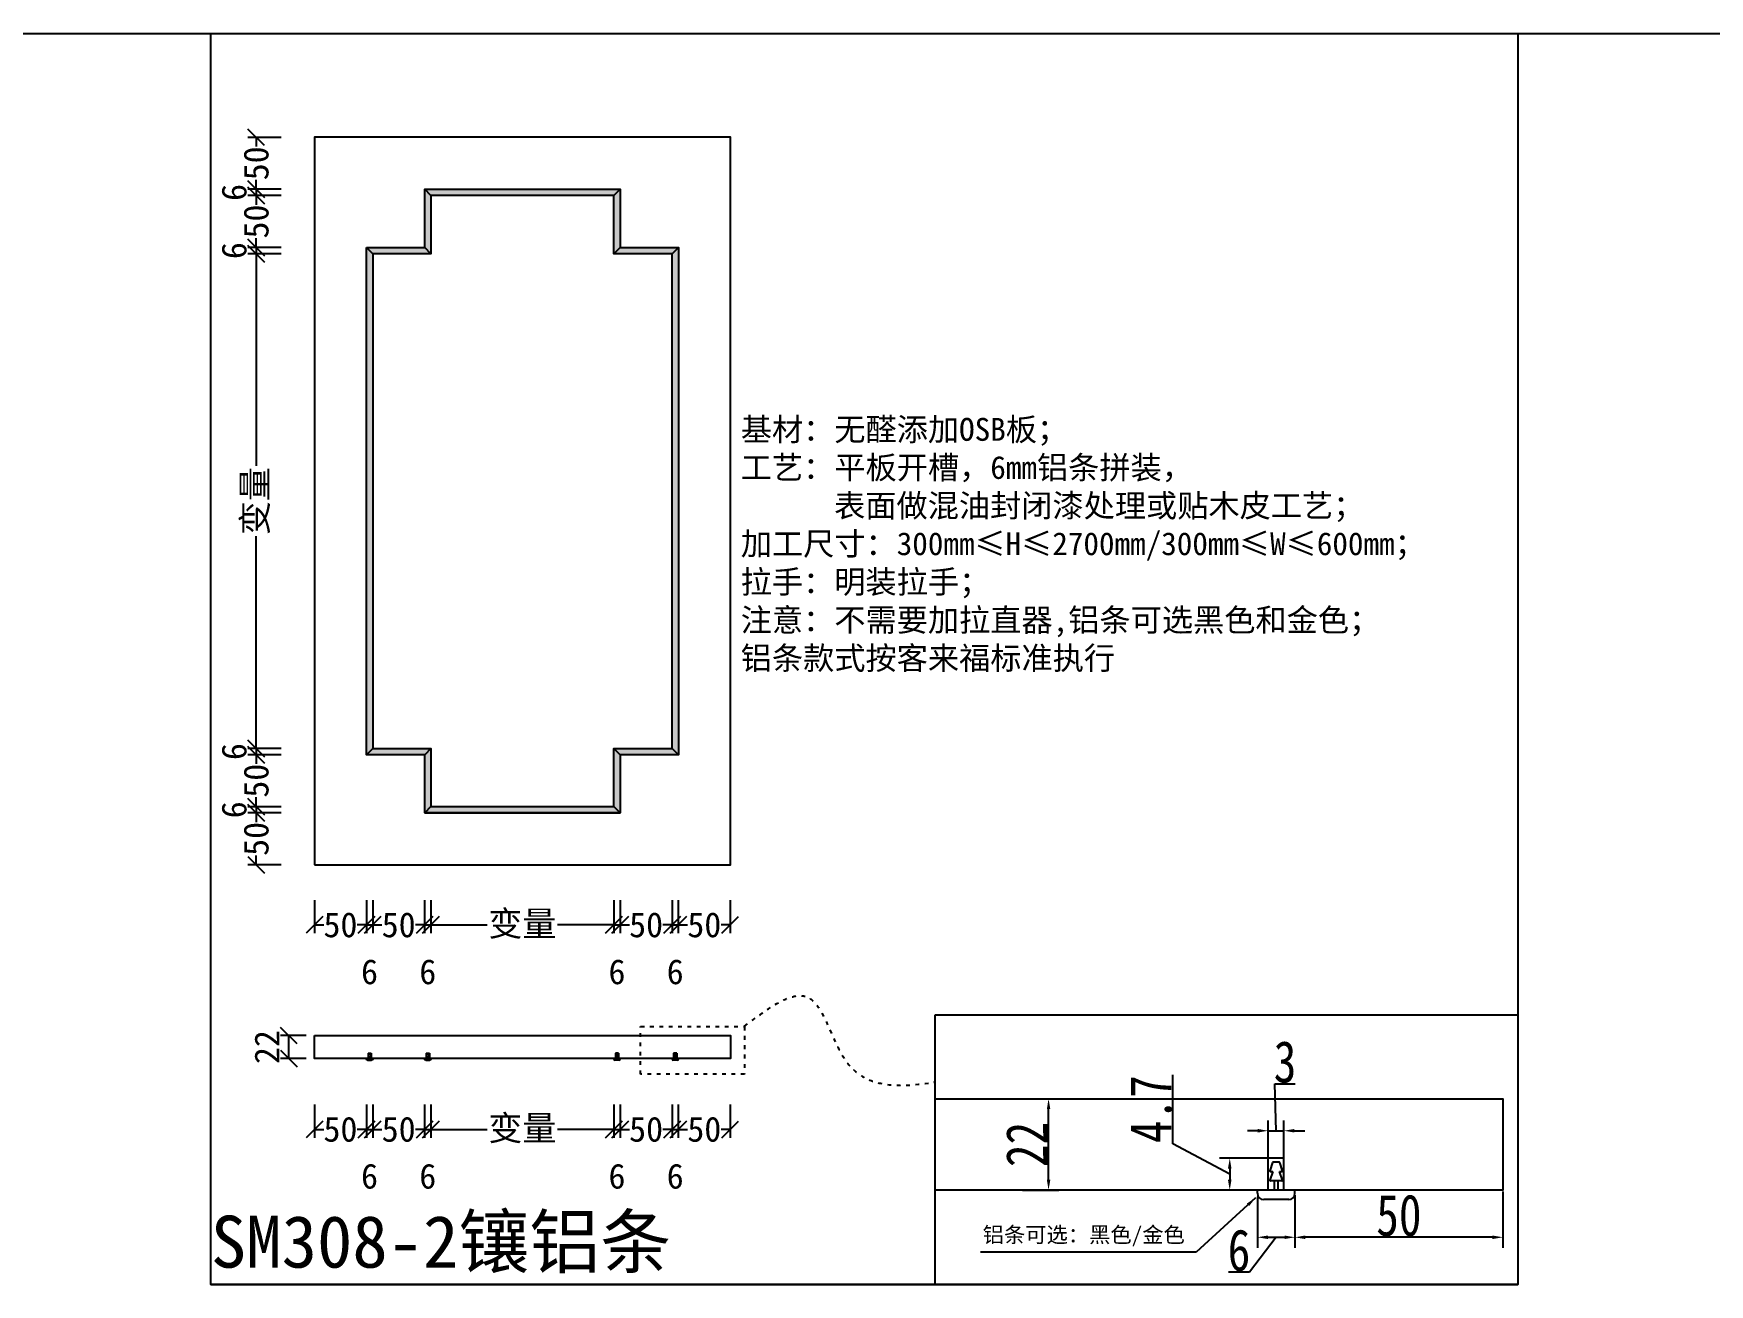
# Model space of a CAD drawing. Header units: millimetres. Extents: x 85186 to 129000, y -77269 to -36327.
# Drawn here: x 86931 to 88543, y -41287 to -40083 of the extents above; entities that cross this region are included whole.
import ezdxf

# ---------------------------------------------------------------- set-up
doc = ezdxf.new("R2010")
doc.units = ezdxf.units.MM
doc.linetypes.add('100', pattern=[30, 12, -18])
doc.styles.add('KLF-1_宋体', font='SimSun.ttf')
doc.styles.get("Standard").update_dxf_attribs({"font": 'SimSun.ttf'})
doc.styles.add('宋体', font='SimSun.ttf', dxfattribs={"width": 0.8})
doc.dimstyles.new('客来福-8', dxfattribs={"dimscale": 8, "dimtxt": 3, "dimasz": 2, "dimexe": 1, "dimexo": 1, "dimgap": 0.1, "dimtad": 0, "dimtxsty": '宋体', "dimblk": 'OBLIQUE', "dimcen": 2.5, "dimclrd": 256, "dimclre": 256, "dimclrt": 1, "dimadec": 0, "dimazin": 0, "dimtfac": 1, "dimtmove": 2, "dimatfit": 3, "dimldrblk": 'OPEN30', "dimfxl": 3, "dimfxlon": 1, "dimarcsym": 0})
doc.dimstyles.new('客来福标注小', dxfattribs={"dimscale": 20, "dimtxt": 2, "dimasz": 0.5, "dimexe": 0.5, "dimexo": 0, "dimgap": 0.05, "dimtad": 1, "dimdec": 0, "dimzin": 0, "dimdsep": 46, "dimtxsty": 'Standard', "dimcen": 0, "dimclrd": 256, "dimclre": 256, "dimclrt": 256, "dimadec": 0, "dimazin": 0, "dimtfac": 1, "dimtdec": 0, "dimtofl": 0, "dimtmove": 1, "dimatfit": 3, "dimfxl": 2.2, "dimfxlon": 1, "dimtolj": 1, "dimtzin": 0, "dimarcsym": 0})

# ---------------------------------------------------------------- blocks, each defined once
blk = doc.blocks.new('_Oblique')
at = {"color": 0, "linetype": 'ByBlock', "lineweight": -2}
blk.add_line((-0.5, -0.5), (0.5, 0.5), dxfattribs=at)
blk = doc.blocks.new('*D228')
at = {"lineweight": -2, "transparency": 16777216}
for p, q in [((87168.9, -40182.8), (87136.9, -40182.8)), ((87144.9, -40182.8), (87144.9, -40191.7)), ((87168.9, -40232.8), (87136.9, -40232.8)), ((87144.9, -40232.8), (87144.9, -40223.8))]:
    blk.add_line(p, q, dxfattribs=at)
at = {"layer": 'Defpoints', "color": 0, "transparency": 16777216}
for p in [(87325.5, -40182.8), (87144.9, -40232.8), (87325.5, -40232.8)]:
    blk.add_point(p, dxfattribs=at)
at = {"lineweight": -2, "transparency": 16777216, "xscale": 16, "yscale": 16, "zscale": 16}
for p, rotation in [((87144.9, -40182.8), 90), ((87144.9, -40232.8), 270)]:
    blk.add_blockref('_Oblique', p, dxfattribs=dict(at, rotation=rotation))
at = {"color": 1, "transparency": 16777216, "insert": (87144.9, -40207.8), "char_height": 24, "attachment_point": 5, "rotation": 90, "style": 'KLF-1_宋体'}
blk.add_mtext('50', dxfattribs=at)
blk = doc.blocks.new('_Open30')
at = {"color": 0, "linetype": 'ByBlock', "lineweight": -2}
for p, q in [((-1, 0.27), (0, 0)), ((0, 0), (-1, -0.27)), ((0, 0), (-1, 0))]:
    blk.add_line(p, q, dxfattribs=at)
blk = doc.blocks.new('*D229')
at = {"lineweight": -2, "transparency": 16777216}
for p, q in [((87168.9, -40232.8), (87136.9, -40232.8)), ((87144.9, -40232.8), (87144.9, -40238.8)), ((87168.9, -40238.8), (87136.9, -40238.8))]:
    blk.add_line(p, q, dxfattribs=at)
at = {"layer": 'Defpoints', "color": 0, "transparency": 16777216}
for p in [(87306.9, -40232.8), (87144.9, -40238.8), (87312.9, -40238.8)]:
    blk.add_point(p, dxfattribs=at)
at = {"lineweight": -2, "transparency": 16777216, "xscale": 16, "yscale": 16, "zscale": 16}
for p, rotation in [((87144.9, -40232.8), 90), ((87144.9, -40238.8), 270)]:
    blk.add_blockref('_Oblique', p, dxfattribs=dict(at, rotation=rotation))
at = {"color": 1, "transparency": 16777216, "insert": (87123.7, -40235.8), "char_height": 24, "attachment_point": 5, "rotation": 90, "style": 'KLF-1_宋体'}
blk.add_mtext('6', dxfattribs=at)
blk = doc.blocks.new('*D230')
at = {"lineweight": -2, "transparency": 16777216}
for p, q in [((87168.9, -40238.8), (87136.9, -40238.8)), ((87144.9, -40238.8), (87144.9, -40247.7)), ((87144.9, -40288.8), (87144.9, -40279.8)), ((87168.9, -40288.8), (87136.9, -40288.8))]:
    blk.add_line(p, q, dxfattribs=at)
at = {"layer": 'Defpoints', "color": 0, "transparency": 16777216}
for p in [(87312.9, -40238.8), (87144.9, -40288.8), (87250.9, -40288.8)]:
    blk.add_point(p, dxfattribs=at)
at = {"lineweight": -2, "transparency": 16777216, "xscale": 16, "yscale": 16, "zscale": 16}
for p, rotation in [((87144.9, -40238.8), 90), ((87144.9, -40288.8), 270)]:
    blk.add_blockref('_Oblique', p, dxfattribs=dict(at, rotation=rotation))
at = {"color": 1, "transparency": 16777216, "insert": (87144.9, -40263.8), "char_height": 24, "attachment_point": 5, "rotation": 90, "style": 'KLF-1_宋体'}
blk.add_mtext('50', dxfattribs=at)
blk = doc.blocks.new('*D231')
at = {"lineweight": -2, "transparency": 16777216}
for p, q in [((87168.9, -40288.8), (87136.9, -40288.8)), ((87168.9, -40294.8), (87136.9, -40294.8)), ((87144.9, -40288.8), (87144.9, -40294.8))]:
    blk.add_line(p, q, dxfattribs=at)
at = {"layer": 'Defpoints', "color": 0, "transparency": 16777216}
for p in [(87144.9, -40294.8), (87250.9, -40288.8), (87256.9, -40294.8)]:
    blk.add_point(p, dxfattribs=at)
at = {"lineweight": -2, "transparency": 16777216, "xscale": 16, "yscale": 16, "zscale": 16}
for p, rotation in [((87144.9, -40288.8), 90), ((87144.9, -40294.8), 270)]:
    blk.add_blockref('_Oblique', p, dxfattribs=dict(at, rotation=rotation))
at = {"color": 1, "transparency": 16777216, "insert": (87123.7, -40291.8), "char_height": 24, "attachment_point": 5, "rotation": 90, "style": 'KLF-1_宋体'}
blk.add_mtext('6', dxfattribs=at)
blk = doc.blocks.new('*D232')
at = {"lineweight": -2, "transparency": 16777216}
for p, q in [((87168.9, -40294.8), (87136.9, -40294.8)), ((87144.9, -40294.8), (87144.9, -40499)), ((87144.9, -40770.8), (87144.9, -40566.5)), ((87168.9, -40770.8), (87136.9, -40770.8))]:
    blk.add_line(p, q, dxfattribs=at)
at = {"layer": 'Defpoints', "color": 0, "transparency": 16777216}
for p in [(87256.9, -40294.8), (87144.9, -40770.8), (87256.9, -40770.8)]:
    blk.add_point(p, dxfattribs=at)
at = {"lineweight": -2, "transparency": 16777216, "xscale": 16, "yscale": 16, "zscale": 16}
for p, rotation in [((87144.9, -40294.8), 90), ((87144.9, -40770.8), 270)]:
    blk.add_blockref('_Oblique', p, dxfattribs=dict(at, rotation=rotation))
at = {"color": 1, "transparency": 16777216, "insert": (87144.9, -40532.8), "char_height": 24, "attachment_point": 5, "rotation": 90, "style": 'KLF-1_宋体'}
blk.add_mtext('变量', dxfattribs=at)
blk = doc.blocks.new('*D233')
at = {"lineweight": -2, "transparency": 16777216}
for p, q in [((87168.9, -40770.8), (87136.9, -40770.8)), ((87168.9, -40776.8), (87136.9, -40776.8)), ((87144.9, -40770.8), (87144.9, -40776.8))]:
    blk.add_line(p, q, dxfattribs=at)
at = {"layer": 'Defpoints', "color": 0, "transparency": 16777216}
for p in [(87144.9, -40776.8), (87250.9, -40776.8), (87256.9, -40770.8)]:
    blk.add_point(p, dxfattribs=at)
at = {"lineweight": -2, "transparency": 16777216, "xscale": 16, "yscale": 16, "zscale": 16}
for p, rotation in [((87144.9, -40770.8), 90), ((87144.9, -40776.8), 270)]:
    blk.add_blockref('_Oblique', p, dxfattribs=dict(at, rotation=rotation))
at = {"color": 1, "transparency": 16777216, "insert": (87123.7, -40773.8), "char_height": 24, "attachment_point": 5, "rotation": 90, "style": 'KLF-1_宋体'}
blk.add_mtext('6', dxfattribs=at)
blk = doc.blocks.new('*D234')
at = {"lineweight": -2, "transparency": 16777216}
for p, q in [((87168.9, -40776.8), (87136.9, -40776.8)), ((87144.9, -40776.8), (87144.9, -40785.7)), ((87144.9, -40826.8), (87144.9, -40817.8)), ((87168.9, -40826.8), (87136.9, -40826.8))]:
    blk.add_line(p, q, dxfattribs=at)
at = {"layer": 'Defpoints', "color": 0, "transparency": 16777216}
for p in [(87250.9, -40776.8), (87144.9, -40826.8), (87312.9, -40826.8)]:
    blk.add_point(p, dxfattribs=at)
at = {"lineweight": -2, "transparency": 16777216, "xscale": 16, "yscale": 16, "zscale": 16}
for p, rotation in [((87144.9, -40776.8), 90), ((87144.9, -40826.8), 270)]:
    blk.add_blockref('_Oblique', p, dxfattribs=dict(at, rotation=rotation))
at = {"color": 1, "transparency": 16777216, "insert": (87144.9, -40801.8), "char_height": 24, "attachment_point": 5, "rotation": 90, "style": 'KLF-1_宋体'}
blk.add_mtext('50', dxfattribs=at)
blk = doc.blocks.new('*D235')
at = {"lineweight": -2, "transparency": 16777216}
for p, q in [((87168.9, -40826.8), (87136.9, -40826.8)), ((87168.9, -40832.8), (87136.9, -40832.8)), ((87144.9, -40826.8), (87144.9, -40832.8))]:
    blk.add_line(p, q, dxfattribs=at)
at = {"layer": 'Defpoints', "color": 0, "transparency": 16777216}
for p in [(87144.9, -40832.8), (87306.9, -40832.8), (87312.9, -40826.8)]:
    blk.add_point(p, dxfattribs=at)
at = {"lineweight": -2, "transparency": 16777216, "xscale": 16, "yscale": 16, "zscale": 16}
for p, rotation in [((87144.9, -40826.8), 90), ((87144.9, -40832.8), 270)]:
    blk.add_blockref('_Oblique', p, dxfattribs=dict(at, rotation=rotation))
at = {"color": 1, "transparency": 16777216, "insert": (87123.7, -40829.8), "char_height": 24, "attachment_point": 5, "rotation": 90, "style": 'KLF-1_宋体'}
blk.add_mtext('6', dxfattribs=at)
blk = doc.blocks.new('*D236')
at = {"lineweight": -2, "transparency": 16777216}
for p, q in [((87168.9, -40832.8), (87136.9, -40832.8)), ((87144.9, -40832.8), (87144.9, -40841.7)), ((87144.9, -40882.8), (87144.9, -40873.8)), ((87168.9, -40882.8), (87136.9, -40882.8))]:
    blk.add_line(p, q, dxfattribs=at)
at = {"layer": 'Defpoints', "color": 0, "transparency": 16777216}
for p in [(87306.9, -40832.8), (87144.9, -40882.8), (87306.9, -40882.8)]:
    blk.add_point(p, dxfattribs=at)
at = {"lineweight": -2, "transparency": 16777216, "xscale": 16, "yscale": 16, "zscale": 16}
for p, rotation in [((87144.9, -40832.8), 90), ((87144.9, -40882.8), 270)]:
    blk.add_blockref('_Oblique', p, dxfattribs=dict(at, rotation=rotation))
at = {"color": 1, "transparency": 16777216, "insert": (87144.9, -40857.8), "char_height": 24, "attachment_point": 5, "rotation": 90, "style": 'KLF-1_宋体'}
blk.add_mtext('50', dxfattribs=at)
blk = doc.blocks.new('*D237')
at = {"lineweight": -2, "transparency": 16777216}
for p, q in [((87200.9, -40916.6), (87200.9, -40948.6)), ((87250.9, -40916.6), (87250.9, -40948.6)), ((87200.9, -40940.6), (87209.8, -40940.6)), ((87250.9, -40940.6), (87242, -40940.6))]:
    blk.add_line(p, q, dxfattribs=at)
at = {"layer": 'Defpoints', "color": 0, "transparency": 16777216}
for p in [(87200.9, -40752.6), (87250.9, -40752.6), (87250.9, -40940.6)]:
    blk.add_point(p, dxfattribs=at)
at = {"lineweight": -2, "transparency": 16777216, "xscale": 16, "yscale": 16, "zscale": 16, "rotation": 180}
blk.add_blockref('_Oblique', (87200.9, -40940.6), dxfattribs=at)
at = {"lineweight": -2, "transparency": 16777216, "xscale": 16, "yscale": 16, "zscale": 16}
blk.add_blockref('_Oblique', (87250.9, -40940.6), dxfattribs=at)
at = {"color": 1, "transparency": 16777216, "insert": (87225.9, -40940.6), "char_height": 24, "attachment_point": 5, "style": 'KLF-1_宋体'}
blk.add_mtext('50', dxfattribs=at)
blk = doc.blocks.new('*D238')
at = {"lineweight": -2, "transparency": 16777216}
for p, q in [((87250.9, -40916.6), (87250.9, -40948.6)), ((87256.9, -40916.6), (87256.9, -40948.6)), ((87250.9, -40940.6), (87256.9, -40940.6))]:
    blk.add_line(p, q, dxfattribs=at)
at = {"layer": 'Defpoints', "color": 0, "transparency": 16777216}
for p in [(87250.9, -40752.6), (87256.9, -40770.8), (87256.9, -40940.6)]:
    blk.add_point(p, dxfattribs=at)
at = {"lineweight": -2, "transparency": 16777216, "xscale": 16, "yscale": 16, "zscale": 16, "rotation": 180}
blk.add_blockref('_Oblique', (87250.9, -40940.6), dxfattribs=at)
at = {"lineweight": -2, "transparency": 16777216, "xscale": 16, "yscale": 16, "zscale": 16}
blk.add_blockref('_Oblique', (87256.9, -40940.6), dxfattribs=at)
at = {"color": 1, "transparency": 16777216, "insert": (87253.9, -40985.8), "char_height": 24, "attachment_point": 5, "style": 'KLF-1_宋体'}
blk.add_mtext('6', dxfattribs=at)
blk = doc.blocks.new('*D239')
at = {"lineweight": -2, "transparency": 16777216}
for p, q in [((87256.9, -40916.6), (87256.9, -40948.6)), ((87306.9, -40916.6), (87306.9, -40948.6)), ((87256.9, -40940.6), (87265.8, -40940.6)), ((87306.9, -40940.6), (87298, -40940.6))]:
    blk.add_line(p, q, dxfattribs=at)
at = {"layer": 'Defpoints', "color": 0, "transparency": 16777216}
for p in [(87256.9, -40770.8), (87306.9, -40776.8), (87306.9, -40940.6)]:
    blk.add_point(p, dxfattribs=at)
at = {"lineweight": -2, "transparency": 16777216, "xscale": 16, "yscale": 16, "zscale": 16, "rotation": 180}
blk.add_blockref('_Oblique', (87256.9, -40940.6), dxfattribs=at)
at = {"lineweight": -2, "transparency": 16777216, "xscale": 16, "yscale": 16, "zscale": 16}
blk.add_blockref('_Oblique', (87306.9, -40940.6), dxfattribs=at)
at = {"color": 1, "transparency": 16777216, "insert": (87281.9, -40940.6), "char_height": 24, "attachment_point": 5, "style": 'KLF-1_宋体'}
blk.add_mtext('50', dxfattribs=at)
blk = doc.blocks.new('*D240')
at = {"lineweight": -2, "transparency": 16777216}
for p, q in [((87306.9, -40916.6), (87306.9, -40948.6)), ((87312.9, -40916.6), (87312.9, -40948.6)), ((87306.9, -40940.6), (87312.9, -40940.6))]:
    blk.add_line(p, q, dxfattribs=at)
at = {"layer": 'Defpoints', "color": 0, "transparency": 16777216}
for p in [(87306.9, -40776.8), (87312.9, -40770.8), (87312.9, -40940.6)]:
    blk.add_point(p, dxfattribs=at)
at = {"lineweight": -2, "transparency": 16777216, "xscale": 16, "yscale": 16, "zscale": 16, "rotation": 180}
blk.add_blockref('_Oblique', (87306.9, -40940.6), dxfattribs=at)
at = {"lineweight": -2, "transparency": 16777216, "xscale": 16, "yscale": 16, "zscale": 16}
blk.add_blockref('_Oblique', (87312.9, -40940.6), dxfattribs=at)
at = {"color": 1, "transparency": 16777216, "insert": (87309.9, -40985.8), "char_height": 24, "attachment_point": 5, "style": 'KLF-1_宋体'}
blk.add_mtext('6', dxfattribs=at)
blk = doc.blocks.new('*D241')
at = {"lineweight": -2, "transparency": 16777216}
for p, q in [((87312.9, -40916.6), (87312.9, -40948.6)), ((87488.9, -40916.6), (87488.9, -40948.6)), ((87312.9, -40940.6), (87367.1, -40940.6)), ((87488.9, -40940.6), (87434.7, -40940.6))]:
    blk.add_line(p, q, dxfattribs=at)
at = {"layer": 'Defpoints', "color": 0, "transparency": 16777216}
for p in [(87312.9, -40770.8), (87488.9, -40826.8), (87488.9, -40940.6)]:
    blk.add_point(p, dxfattribs=at)
at = {"lineweight": -2, "transparency": 16777216, "xscale": 16, "yscale": 16, "zscale": 16, "rotation": 180}
blk.add_blockref('_Oblique', (87312.9, -40940.6), dxfattribs=at)
at = {"lineweight": -2, "transparency": 16777216, "xscale": 16, "yscale": 16, "zscale": 16}
blk.add_blockref('_Oblique', (87488.9, -40940.6), dxfattribs=at)
at = {"color": 1, "transparency": 16777216, "insert": (87400.9, -40940.6), "char_height": 24, "attachment_point": 5, "style": 'KLF-1_宋体'}
blk.add_mtext('变量', dxfattribs=at)
blk = doc.blocks.new('*D242')
at = {"lineweight": -2, "transparency": 16777216}
for p, q in [((87488.9, -40916.6), (87488.9, -40948.6)), ((87494.9, -40916.6), (87494.9, -40948.6)), ((87488.9, -40940.6), (87494.9, -40940.6))]:
    blk.add_line(p, q, dxfattribs=at)
at = {"layer": 'Defpoints', "color": 0, "transparency": 16777216}
for p in [(87488.9, -40826.8), (87494.9, -40832.8), (87494.9, -40940.6)]:
    blk.add_point(p, dxfattribs=at)
at = {"lineweight": -2, "transparency": 16777216, "xscale": 16, "yscale": 16, "zscale": 16, "rotation": 180}
blk.add_blockref('_Oblique', (87488.9, -40940.6), dxfattribs=at)
at = {"lineweight": -2, "transparency": 16777216, "xscale": 16, "yscale": 16, "zscale": 16}
blk.add_blockref('_Oblique', (87494.9, -40940.6), dxfattribs=at)
at = {"color": 1, "transparency": 16777216, "insert": (87491.9, -40985.8), "char_height": 24, "attachment_point": 5, "style": 'KLF-1_宋体'}
blk.add_mtext('6', dxfattribs=at)
blk = doc.blocks.new('*D243')
at = {"lineweight": -2, "transparency": 16777216}
for p, q in [((87494.9, -40916.6), (87494.9, -40948.6)), ((87544.9, -40916.6), (87544.9, -40948.6)), ((87494.9, -40940.6), (87503.8, -40940.6)), ((87544.9, -40940.6), (87536, -40940.6))]:
    blk.add_line(p, q, dxfattribs=at)
at = {"layer": 'Defpoints', "color": 0, "transparency": 16777216}
for p in [(87544.9, -40770.8), (87494.9, -40832.8), (87544.9, -40940.6)]:
    blk.add_point(p, dxfattribs=at)
at = {"lineweight": -2, "transparency": 16777216, "xscale": 16, "yscale": 16, "zscale": 16, "rotation": 180}
blk.add_blockref('_Oblique', (87494.9, -40940.6), dxfattribs=at)
at = {"lineweight": -2, "transparency": 16777216, "xscale": 16, "yscale": 16, "zscale": 16}
blk.add_blockref('_Oblique', (87544.9, -40940.6), dxfattribs=at)
at = {"color": 1, "transparency": 16777216, "insert": (87519.9, -40940.6), "char_height": 24, "attachment_point": 5, "style": 'KLF-1_宋体'}
blk.add_mtext('50', dxfattribs=at)
blk = doc.blocks.new('*D244')
at = {"lineweight": -2, "transparency": 16777216}
for p, q in [((87544.9, -40916.6), (87544.9, -40948.6)), ((87550.9, -40916.6), (87550.9, -40948.6)), ((87544.9, -40940.6), (87550.9, -40940.6))]:
    blk.add_line(p, q, dxfattribs=at)
at = {"layer": 'Defpoints', "color": 0, "transparency": 16777216}
for p in [(87544.9, -40770.8), (87550.9, -40776.8), (87550.9, -40940.6)]:
    blk.add_point(p, dxfattribs=at)
at = {"lineweight": -2, "transparency": 16777216, "xscale": 16, "yscale": 16, "zscale": 16, "rotation": 180}
blk.add_blockref('_Oblique', (87544.9, -40940.6), dxfattribs=at)
at = {"lineweight": -2, "transparency": 16777216, "xscale": 16, "yscale": 16, "zscale": 16}
blk.add_blockref('_Oblique', (87550.9, -40940.6), dxfattribs=at)
at = {"color": 1, "transparency": 16777216, "insert": (87547.9, -40985.8), "char_height": 24, "attachment_point": 5, "style": 'KLF-1_宋体'}
blk.add_mtext('6', dxfattribs=at)
blk = doc.blocks.new('*D245')
at = {"lineweight": -2, "transparency": 16777216}
for p, q in [((87550.9, -40916.6), (87550.9, -40948.6)), ((87600.9, -40916.6), (87600.9, -40948.6)), ((87550.9, -40940.6), (87559.8, -40940.6)), ((87600.9, -40940.6), (87592, -40940.6))]:
    blk.add_line(p, q, dxfattribs=at)
at = {"layer": 'Defpoints', "color": 0, "transparency": 16777216}
for p in [(87550.9, -40776.8), (87600.9, -40882.8), (87600.9, -40940.6)]:
    blk.add_point(p, dxfattribs=at)
at = {"lineweight": -2, "transparency": 16777216, "xscale": 16, "yscale": 16, "zscale": 16, "rotation": 180}
blk.add_blockref('_Oblique', (87550.9, -40940.6), dxfattribs=at)
at = {"lineweight": -2, "transparency": 16777216, "xscale": 16, "yscale": 16, "zscale": 16}
blk.add_blockref('_Oblique', (87600.9, -40940.6), dxfattribs=at)
at = {"color": 1, "transparency": 16777216, "insert": (87575.9, -40940.6), "char_height": 24, "attachment_point": 5, "style": 'KLF-1_宋体'}
blk.add_mtext('50', dxfattribs=at)
blk = doc.blocks.new('*D150')
at = {"lineweight": -2, "transparency": 16777216}
for p, q in [((87200.9, -41113.3), (87200.9, -41145.3)), ((87250.9, -41113.3), (87250.9, -41145.3)), ((87200.9, -41137.3), (87209.8, -41137.3)), ((87250.9, -41137.3), (87242, -41137.3))]:
    blk.add_line(p, q, dxfattribs=at)
at = {"layer": 'Defpoints', "color": 0, "transparency": 16777216}
for p in [(87200.9, -40949.3), (87250.9, -40949.3), (87250.9, -41137.3)]:
    blk.add_point(p, dxfattribs=at)
at = {"lineweight": -2, "transparency": 16777216, "xscale": 16, "yscale": 16, "zscale": 16, "rotation": 180}
blk.add_blockref('_Oblique', (87200.9, -41137.3), dxfattribs=at)
at = {"lineweight": -2, "transparency": 16777216, "xscale": 16, "yscale": 16, "zscale": 16}
blk.add_blockref('_Oblique', (87250.9, -41137.3), dxfattribs=at)
at = {"color": 1, "transparency": 16777216, "insert": (87225.9, -41137.3), "char_height": 24, "attachment_point": 5, "style": 'KLF-1_宋体'}
blk.add_mtext('50', dxfattribs=at)
blk = doc.blocks.new('*D151')
at = {"lineweight": -2, "transparency": 16777216}
for p, q in [((87250.9, -41113.3), (87250.9, -41145.3)), ((87256.9, -41113.3), (87256.9, -41145.3)), ((87250.9, -41137.3), (87256.9, -41137.3))]:
    blk.add_line(p, q, dxfattribs=at)
at = {"layer": 'Defpoints', "color": 0, "transparency": 16777216}
for p in [(87250.9, -40949.3), (87256.9, -40967.5), (87256.9, -41137.3)]:
    blk.add_point(p, dxfattribs=at)
at = {"lineweight": -2, "transparency": 16777216, "xscale": 16, "yscale": 16, "zscale": 16, "rotation": 180}
blk.add_blockref('_Oblique', (87250.9, -41137.3), dxfattribs=at)
at = {"lineweight": -2, "transparency": 16777216, "xscale": 16, "yscale": 16, "zscale": 16}
blk.add_blockref('_Oblique', (87256.9, -41137.3), dxfattribs=at)
at = {"color": 1, "transparency": 16777216, "insert": (87253.9, -41182.5), "char_height": 24, "attachment_point": 5, "style": 'KLF-1_宋体'}
blk.add_mtext('6', dxfattribs=at)
blk = doc.blocks.new('*D152')
at = {"lineweight": -2, "transparency": 16777216}
for p, q in [((87256.9, -41113.3), (87256.9, -41145.3)), ((87306.9, -41113.3), (87306.9, -41145.3)), ((87256.9, -41137.3), (87265.8, -41137.3)), ((87306.9, -41137.3), (87298, -41137.3))]:
    blk.add_line(p, q, dxfattribs=at)
at = {"layer": 'Defpoints', "color": 0, "transparency": 16777216}
for p in [(87256.9, -40967.5), (87306.9, -40973.5), (87306.9, -41137.3)]:
    blk.add_point(p, dxfattribs=at)
at = {"lineweight": -2, "transparency": 16777216, "xscale": 16, "yscale": 16, "zscale": 16, "rotation": 180}
blk.add_blockref('_Oblique', (87256.9, -41137.3), dxfattribs=at)
at = {"lineweight": -2, "transparency": 16777216, "xscale": 16, "yscale": 16, "zscale": 16}
blk.add_blockref('_Oblique', (87306.9, -41137.3), dxfattribs=at)
at = {"color": 1, "transparency": 16777216, "insert": (87281.9, -41137.3), "char_height": 24, "attachment_point": 5, "style": 'KLF-1_宋体'}
blk.add_mtext('50', dxfattribs=at)
blk = doc.blocks.new('*D153')
at = {"lineweight": -2, "transparency": 16777216}
for p, q in [((87306.9, -41113.3), (87306.9, -41145.3)), ((87312.9, -41113.3), (87312.9, -41145.3)), ((87306.9, -41137.3), (87312.9, -41137.3))]:
    blk.add_line(p, q, dxfattribs=at)
at = {"layer": 'Defpoints', "color": 0, "transparency": 16777216}
for p in [(87306.9, -40973.5), (87312.9, -40967.5), (87312.9, -41137.3)]:
    blk.add_point(p, dxfattribs=at)
at = {"lineweight": -2, "transparency": 16777216, "xscale": 16, "yscale": 16, "zscale": 16, "rotation": 180}
blk.add_blockref('_Oblique', (87306.9, -41137.3), dxfattribs=at)
at = {"lineweight": -2, "transparency": 16777216, "xscale": 16, "yscale": 16, "zscale": 16}
blk.add_blockref('_Oblique', (87312.9, -41137.3), dxfattribs=at)
at = {"color": 1, "transparency": 16777216, "insert": (87309.9, -41182.5), "char_height": 24, "attachment_point": 5, "style": 'KLF-1_宋体'}
blk.add_mtext('6', dxfattribs=at)
blk = doc.blocks.new('*D154')
at = {"lineweight": -2, "transparency": 16777216}
for p, q in [((87312.9, -41113.3), (87312.9, -41145.3)), ((87488.9, -41113.3), (87488.9, -41145.3)), ((87312.9, -41137.3), (87367.1, -41137.3)), ((87488.9, -41137.3), (87434.7, -41137.3))]:
    blk.add_line(p, q, dxfattribs=at)
at = {"layer": 'Defpoints', "color": 0, "transparency": 16777216}
for p in [(87312.9, -40967.5), (87488.9, -41023.5), (87488.9, -41137.3)]:
    blk.add_point(p, dxfattribs=at)
at = {"lineweight": -2, "transparency": 16777216, "xscale": 16, "yscale": 16, "zscale": 16, "rotation": 180}
blk.add_blockref('_Oblique', (87312.9, -41137.3), dxfattribs=at)
at = {"lineweight": -2, "transparency": 16777216, "xscale": 16, "yscale": 16, "zscale": 16}
blk.add_blockref('_Oblique', (87488.9, -41137.3), dxfattribs=at)
at = {"color": 1, "transparency": 16777216, "insert": (87400.9, -41137.3), "char_height": 24, "attachment_point": 5, "style": 'KLF-1_宋体'}
blk.add_mtext('变量', dxfattribs=at)
blk = doc.blocks.new('*D155')
at = {"lineweight": -2, "transparency": 16777216}
for p, q in [((87488.9, -41113.3), (87488.9, -41145.3)), ((87494.9, -41113.3), (87494.9, -41145.3)), ((87488.9, -41137.3), (87494.9, -41137.3))]:
    blk.add_line(p, q, dxfattribs=at)
at = {"layer": 'Defpoints', "color": 0, "transparency": 16777216}
for p in [(87488.9, -41023.5), (87494.9, -41029.5), (87494.9, -41137.3)]:
    blk.add_point(p, dxfattribs=at)
at = {"lineweight": -2, "transparency": 16777216, "xscale": 16, "yscale": 16, "zscale": 16, "rotation": 180}
blk.add_blockref('_Oblique', (87488.9, -41137.3), dxfattribs=at)
at = {"lineweight": -2, "transparency": 16777216, "xscale": 16, "yscale": 16, "zscale": 16}
blk.add_blockref('_Oblique', (87494.9, -41137.3), dxfattribs=at)
at = {"color": 1, "transparency": 16777216, "insert": (87491.9, -41182.5), "char_height": 24, "attachment_point": 5, "style": 'KLF-1_宋体'}
blk.add_mtext('6', dxfattribs=at)
blk = doc.blocks.new('*D156')
at = {"lineweight": -2, "transparency": 16777216}
for p, q in [((87494.9, -41113.3), (87494.9, -41145.3)), ((87544.9, -41113.3), (87544.9, -41145.3)), ((87494.9, -41137.3), (87503.8, -41137.3)), ((87544.9, -41137.3), (87536, -41137.3))]:
    blk.add_line(p, q, dxfattribs=at)
at = {"layer": 'Defpoints', "color": 0, "transparency": 16777216}
for p in [(87544.9, -40967.5), (87494.9, -41029.5), (87544.9, -41137.3)]:
    blk.add_point(p, dxfattribs=at)
at = {"lineweight": -2, "transparency": 16777216, "xscale": 16, "yscale": 16, "zscale": 16, "rotation": 180}
blk.add_blockref('_Oblique', (87494.9, -41137.3), dxfattribs=at)
at = {"lineweight": -2, "transparency": 16777216, "xscale": 16, "yscale": 16, "zscale": 16}
blk.add_blockref('_Oblique', (87544.9, -41137.3), dxfattribs=at)
at = {"color": 1, "transparency": 16777216, "insert": (87519.9, -41137.3), "char_height": 24, "attachment_point": 5, "style": 'KLF-1_宋体'}
blk.add_mtext('50', dxfattribs=at)
blk = doc.blocks.new('*D157')
at = {"lineweight": -2, "transparency": 16777216}
for p, q in [((87544.9, -41113.3), (87544.9, -41145.3)), ((87550.9, -41113.3), (87550.9, -41145.3)), ((87544.9, -41137.3), (87550.9, -41137.3))]:
    blk.add_line(p, q, dxfattribs=at)
at = {"layer": 'Defpoints', "color": 0, "transparency": 16777216}
for p in [(87544.9, -40967.5), (87550.9, -40973.5), (87550.9, -41137.3)]:
    blk.add_point(p, dxfattribs=at)
at = {"lineweight": -2, "transparency": 16777216, "xscale": 16, "yscale": 16, "zscale": 16, "rotation": 180}
blk.add_blockref('_Oblique', (87544.9, -41137.3), dxfattribs=at)
at = {"lineweight": -2, "transparency": 16777216, "xscale": 16, "yscale": 16, "zscale": 16}
blk.add_blockref('_Oblique', (87550.9, -41137.3), dxfattribs=at)
at = {"color": 1, "transparency": 16777216, "insert": (87547.9, -41182.5), "char_height": 24, "attachment_point": 5, "style": 'KLF-1_宋体'}
blk.add_mtext('6', dxfattribs=at)
blk = doc.blocks.new('*D158')
at = {"lineweight": -2, "transparency": 16777216}
for p, q in [((87550.9, -41113.3), (87550.9, -41145.3)), ((87600.9, -41113.3), (87600.9, -41145.3)), ((87550.9, -41137.3), (87559.8, -41137.3)), ((87600.9, -41137.3), (87592, -41137.3))]:
    blk.add_line(p, q, dxfattribs=at)
at = {"layer": 'Defpoints', "color": 0, "transparency": 16777216}
for p in [(87550.9, -40973.5), (87600.9, -41079.5), (87600.9, -41137.3)]:
    blk.add_point(p, dxfattribs=at)
at = {"lineweight": -2, "transparency": 16777216, "xscale": 16, "yscale": 16, "zscale": 16, "rotation": 180}
blk.add_blockref('_Oblique', (87550.9, -41137.3), dxfattribs=at)
at = {"lineweight": -2, "transparency": 16777216, "xscale": 16, "yscale": 16, "zscale": 16}
blk.add_blockref('_Oblique', (87600.9, -41137.3), dxfattribs=at)
at = {"color": 1, "transparency": 16777216, "insert": (87575.9, -41137.3), "char_height": 24, "attachment_point": 5, "style": 'KLF-1_宋体'}
blk.add_mtext('50', dxfattribs=at)
blk = doc.blocks.new('954')
at = {"color": 1}
for p, q in [((63905.45, 24959.38), (63905.45, 24958.88)), ((63905.45, 24958.88), (63911.45, 24958.88)), ((63906.45, 24960.38), (63910.45, 24960.38)), ((63908.15, 24958.88), (63908.15, 24957.38)), ((63908.75, 24958.88), (63908.75, 24957.38)), ((63911.45, 24959.38), (63911.45, 24958.88)), ((63907.45, 24957.25), (63907.9, 24955.88)), ((63907.45, 24955.75), (63907.88, 24954.45)), ((63907.54, 24957.38), (63909.37, 24957.38)), ((63907.9, 24955.88), (63907.54, 24955.88)), ((63909, 24955.88), (63909.46, 24957.25)), ((63909.37, 24955.88), (63909, 24955.88)), ((63909.03, 24954.45), (63909.46, 24955.75)), ((63907.98, 24954.38), (63908.93, 24954.38))]:
    blk.add_line(p, q, dxfattribs=at)
for centre, radius, start, end in [((63906.45, 24959.38), 1, 90, 180), ((63910.45, 24959.38), 1, 0, 90), ((63907.54, 24957.28), 0.1, 90, 198.4349), ((63907.54, 24955.78), 0.1, 90, 198.4349), ((63909.37, 24957.28), 0.1, 341.5651, 90), ((63909.37, 24955.78), 0.1, 341.5651, 90), ((63907.98, 24954.48), 0.1, 198.4349, 270), ((63908.93, 24954.48), 0.1, 270, 341.5651)]:
    blk.add_arc(centre, radius, start, end, dxfattribs=at)
blk = doc.blocks.new('*D159')
at = {"lineweight": -2, "transparency": 16777216}
for p, q in [((88144, -41200.7), (88144, -41251.1)), ((88344, -41197.1), (88344, -41251.1)), ((88334, -41241.1), (88154, -41241.1))]:
    blk.add_line(p, q, dxfattribs=at)
at = {"transparency": 16777216}
for points in [[(88154, -41239.4), (88154, -41242.8), (88144, -41241.1)], [(88334, -41239.4), (88334, -41242.8), (88344, -41241.1)]]:
    blk.add_solid(points, dxfattribs=at)
at = {"layer": 'Defpoints', "color": 0, "transparency": 16777216}
for p in [(88344, -41174.6), (88144, -41200.7), (88144, -41241.1)]:
    blk.add_point(p, dxfattribs=at)
at = {"transparency": 16777216, "insert": (88244, -41220.1), "char_height": 40, "attachment_point": 5, "style": '宋体'}
blk.add_mtext('\\A1;50', dxfattribs=at)
blk = doc.blocks.new('*D160')
at = {"lineweight": -2, "transparency": 16777216}
for p, q in [((88108, -41202.2), (88108, -41251.1)), ((88144, -41200.7), (88144, -41251.1)), ((88126, -41241.1), (88100.4, -41274.7)), ((88118, -41241.1), (88134, -41241.1)), ((88100.4, -41274.7), (88080, -41274.7))]:
    blk.add_line(p, q, dxfattribs=at)
at = {"transparency": 16777216}
for points in [[(88118, -41239.4), (88118, -41242.8), (88108, -41241.1)], [(88134, -41239.4), (88134, -41242.8), (88144, -41241.1)]]:
    blk.add_solid(points, dxfattribs=at)
at = {"layer": 'Defpoints', "color": 0, "transparency": 16777216}
for p in [(88108, -41202.2), (88144, -41200.7), (88144, -41241.1)]:
    blk.add_point(p, dxfattribs=at)
at = {"transparency": 16777216, "insert": (88090.2, -41253.7), "char_height": 40, "attachment_point": 5, "style": '宋体'}
blk.add_mtext('\\A1;6', dxfattribs=at)
blk = doc.blocks.new('*D161')
at = {"lineweight": -2, "transparency": 16777216}
for p, q in [((88125.8, -41138.6), (88124.8, -41093.5)), ((88124.8, -41093.5), (88144.2, -41093.5)), ((88108.3, -41138.6), (88098.3, -41138.6)), ((88118.3, -41182.6), (88118.3, -41128.6)), ((88118.3, -41138.6), (88133.4, -41138.6)), ((88133.4, -41182.6), (88133.4, -41128.6)), ((88143.4, -41138.6), (88153.4, -41138.6))]:
    blk.add_line(p, q, dxfattribs=at)
at = {"transparency": 16777216}
for points in [[(88108.3, -41136.9), (88108.3, -41140.3), (88118.3, -41138.6)], [(88143.4, -41136.9), (88143.4, -41140.3), (88133.4, -41138.6)]]:
    blk.add_solid(points, dxfattribs=at)
at = {"layer": 'Defpoints', "color": 0, "transparency": 16777216}
for p in [(88133.4, -41138.6), (88118.3, -41195.8), (88133.4, -41195.8)]:
    blk.add_point(p, dxfattribs=at)
at = {"transparency": 16777216, "insert": (88134.5, -41072.5), "char_height": 40, "attachment_point": 5, "style": '宋体'}
blk.add_mtext('\\A1;3', dxfattribs=at)
blk = doc.blocks.new('*D162')
at = {"lineweight": -2, "transparency": 16777216}
for p, q in [((88026.6, -41151.1), (88026.6, -41084.7)), ((88081.3, -41180.4), (88026.6, -41151.1)), ((88125.3, -41165), (88071.3, -41165)), ((88081.3, -41175), (88081.3, -41185.8)), ((88125.3, -41195.8), (88071.3, -41195.8))]:
    blk.add_line(p, q, dxfattribs=at)
at = {"transparency": 16777216}
for points in [[(88079.6, -41175), (88083, -41175), (88081.3, -41165)], [(88079.6, -41185.8), (88083, -41185.8), (88081.3, -41195.8)]]:
    blk.add_solid(points, dxfattribs=at)
at = {"layer": 'Defpoints', "color": 0, "transparency": 16777216}
for p in [(88133.4, -41165), (88081.3, -41195.8), (88139, -41195.8)]:
    blk.add_point(p, dxfattribs=at)
at = {"transparency": 16777216, "insert": (88005.6, -41117.9), "char_height": 40, "attachment_point": 5, "rotation": 90, "style": '宋体'}
blk.add_mtext('\\A1;4.7', dxfattribs=at)
blk = doc.blocks.new('*D254')
at = {"lineweight": -2, "transparency": 16777216}
for p, q in [((87882, -41107.8), (87917, -41107.8)), ((87907, -41185.8), (87907, -41117.8)), ((87882, -41195.8), (87917, -41195.8))]:
    blk.add_line(p, q, dxfattribs=at)
at = {"transparency": 16777216}
for points in [[(87905.4, -41117.8), (87908.7, -41117.8), (87907, -41107.8)], [(87905.4, -41185.8), (87908.7, -41185.8), (87907, -41195.8)]]:
    blk.add_solid(points, dxfattribs=at)
at = {"layer": 'Defpoints', "color": 0, "transparency": 16777216}
for p in [(87882, -41107.8), (87907, -41107.8), (87882, -41195.8)]:
    blk.add_point(p, dxfattribs=at)
at = {"transparency": 16777216, "insert": (87886, -41151.8), "char_height": 40, "attachment_point": 5, "rotation": 90, "style": '宋体'}
blk.add_mtext('\\A1;22', dxfattribs=at)
blk = doc.blocks.new('*D261')
at = {"lineweight": -2, "transparency": 16777216}
for p, q in [((87192.9, -41047.1), (87168.4, -41047.1)), ((87176.4, -41069.1), (87176.4, -41047.1)), ((87192.9, -41069.1), (87168.4, -41069.1))]:
    blk.add_line(p, q, dxfattribs=at)
at = {"layer": 'Defpoints', "color": 0, "transparency": 16777216}
for p in [(87176.4, -41047.1), (87200.9, -41047.1), (87200.9, -41069.1)]:
    blk.add_point(p, dxfattribs=at)
at = {"lineweight": -2, "transparency": 16777216, "xscale": 16, "yscale": 16, "zscale": 16}
for p, rotation in [((87176.4, -41047.1), 90), ((87176.4, -41069.1), 270)]:
    blk.add_blockref('_Oblique', p, dxfattribs=dict(at, rotation=rotation))
at = {"color": 1, "transparency": 16777216, "insert": (87155.2, -41058.1), "char_height": 24, "attachment_point": 5, "rotation": 90, "style": 'KLF-1_宋体'}
blk.add_mtext('22', dxfattribs=at)

msp = doc.modelspace()

# ---------------------------------------------------------------- hatches: boundary and pattern name
h = msp.add_hatch(color=0)
h.paths.add_polyline_path([(87250.931, -40776.756), (87306.931, -40776.756), (87306.931, -40832.756), (87494.931, -40832.756), (87494.931, -40776.756), (87550.931, -40776.756), (87550.931, -40288.756), (87494.931, -40288.756), (87494.931, -40232.756), (87306.931, -40232.756), (87306.931, -40288.756), (87250.931, -40288.756)])
h.paths.add_polyline_path([(87256.931, -40294.756), (87312.931, -40294.756), (87312.931, -40238.756), (87488.931, -40238.756), (87488.931, -40294.756), (87544.931, -40294.756), (87544.931, -40770.756), (87488.931, -40770.756), (87488.931, -40826.756), (87312.931, -40826.756), (87312.931, -40770.756), (87256.931, -40770.756)], flags=16)

# ---------------------------------------------------------------- linework, layer by layer
for p, q in [((85318.615, -40082.897), (128999.726, -40082.897)), ((87101.305, -41286.52), (88358.43, -41286.52))]:
    msp.add_line(p, q)
at = {"color": 0}
for p, q in [((87312.931, -40238.756), (87306.931, -40232.756)), ((87488.931, -40238.756), (87494.931, -40232.756)), ((87256.931, -40294.756), (87250.931, -40288.756)), ((87312.931, -40294.756), (87306.931, -40288.756)), ((87488.931, -40294.756), (87494.931, -40288.756)), ((87544.931, -40294.756), (87550.931, -40288.756)), ((87256.931, -40770.756), (87250.931, -40776.756)), ((87312.931, -40770.756), (87306.931, -40776.756)), ((87488.931, -40770.756), (87494.931, -40776.756)), ((87544.931, -40770.756), (87550.931, -40776.756)), ((87312.931, -40826.756), (87306.931, -40832.756)), ((87488.931, -40826.756), (87494.931, -40832.756)), ((88118.258, -41195.805), (88118.258, -41164.952)), ((88133.402, -41164.952), (88118.258, -41164.952)), ((88133.402, -41195.805), (88133.402, -41164.952))]:
    msp.add_line(p, q, dxfattribs=at)
at = {"color": 251}
for p, q in [((87252.464, -41064.097), (87252.464, -41069.097)), ((87252.464, -41064.097), (87255.464, -41064.097)), ((87255.464, -41064.097), (87255.464, -41069.097)), ((87308.46, -41064.097), (87308.46, -41069.097)), ((87308.46, -41064.097), (87311.46, -41064.097)), ((87311.46, -41064.097), (87311.46, -41069.097)), ((87490.402, -41064.097), (87490.402, -41069.097)), ((87493.402, -41064.097), (87490.402, -41064.097)), ((87493.402, -41064.097), (87493.402, -41069.097)), ((87546.402, -41064.097), (87546.402, -41069.097)), ((87549.402, -41064.097), (87546.402, -41064.097)), ((87549.402, -41064.097), (87549.402, -41069.097))]:
    msp.add_line(p, q, dxfattribs=at)
at = {"color": 0}
for points in [[(87101.305, -40082.897), (88358.43, -40082.897), (88358.43, -41286.52), (87101.305, -41286.52)], [(87797.895, -41027.159), (88358.43, -41027.159), (88358.43, -41286.52), (87797.895, -41286.52)]]:
    msp.add_lwpolyline(points, close=True, dxfattribs=at)
for points in [[(87200.931, -40882.756), (87600.931, -40882.756), (87600.931, -40182.756), (87200.931, -40182.756)], [(87250.931, -40288.756), (87306.931, -40288.756), (87306.931, -40232.756), (87494.931, -40232.756), (87494.931, -40288.756), (87550.931, -40288.756), (87550.931, -40776.756), (87494.931, -40776.756), (87494.931, -40832.756), (87306.931, -40832.756), (87306.931, -40776.756), (87250.931, -40776.756)], [(87544.931, -40770.756), (87544.931, -40294.756), (87488.931, -40294.756), (87488.931, -40238.756), (87312.931, -40238.756), (87312.931, -40294.756), (87256.931, -40294.756), (87256.931, -40770.756), (87312.931, -40770.756), (87312.931, -40826.756), (87488.931, -40826.756), (87488.931, -40770.756)], [(87200.931, -41047.097), (87600.931, -41047.097), (87600.931, -41069.097), (87200.931, -41069.097)]]:
    msp.add_lwpolyline(points, close=True)
for points in [[(87306.931, -40832.756), (87494.931, -40832.756)], [(87312.931, -40826.756), (87488.931, -40826.756)]]:
    msp.add_lwpolyline(points)
at = {"color": 0, "linetype": '100', "ltscale": 0.3}
for points in [[(87797.895, -41027.159), (88358.43, -41027.159), (88358.43, -41286.52), (87797.895, -41286.52)], [(87514.646, -41038.385), (87614.712, -41038.385), (87614.712, -41084.309), (87514.646, -41084.309)]]:
    msp.add_lwpolyline(points, close=True, dxfattribs=at)
at = {"color": 0}
msp.add_lwpolyline([(87797.895, -41107.805), (88343.98, -41107.805), (88343.98, -41195.805), (87797.895, -41195.805)], dxfattribs=at)
at = {"color": 0, "linetype": '100', "ltscale": 0.3}
msp.add_open_spline([(87614.712, -41038.016), (87637.398, -41020.805), (87685.25, -40984.5), (87706.181, -41097.284), (87763.168, -41097.655), (87797.895, -41091.634)], degree=3, knots=[0, 0, 0, 0, 66.39271652, 140.04578463, 230.75795967, 230.75795967, 230.75795967, 230.75795967], dxfattribs=at)

# ---------------------------------------------------------------- block references
at = {"xscale": -1, "rotation": 180}
for p in [(23345.48, -16110.218), (23401.477, -16110.218)]:
    msp.add_blockref('954', p, dxfattribs=at)
at = {"rotation": 180}
for p in [(151400.385, -16110.218), (151456.385, -16110.218)]:
    msp.add_blockref('954', p, dxfattribs=at)
at = {"xscale": 6, "yscale": 6, "zscale": 6, "rotation": 180}
msp.add_blockref('954', (471576.705, 108557.466), dxfattribs=at)

# ---------------------------------------------------------------- texts
at = {"lineweight": 25, "attachment_point": 1, "style": 'KLF-1_宋体'}
for s, insert, char_height, width in [('基材：无醛添加OSB板；\\P工艺：平板开槽，6mm铝条拼装，\\P      表面做混油封闭漆处理或贴木皮工艺；\\P加工尺寸：300mm≤H≤2700mm/300mm≤W≤600mm；\\P拉手：明装拉手；\\P注意：不需要加拉直器,铝条可选黑色和金色；\\P铝条款式按客来福标准执行', (87610.931, -40452.772), 22, 1691.65503), ('SM308-2镶铝条', (87101.305, -41220.318), 50, 6766.6201), ('{\\C1;铝条可选：黑色/金色}', (87843.726, -41231.119), 15, 6766.6201)]:
    msp.add_mtext(s, dxfattribs=dict(at, insert=insert, char_height=char_height, width=width))

# ---------------------------------------------------------------- dimensions: what is measured, and where the dimension line sits
at = {"color": 0}
for base, p1, p2, picture, middle in [((87144.918, -40232.756), (87325.481, -40182.756), (87325.481, -40232.756), '*D228', (87144.918, -40207.756)), ((87144.918, -40238.756), (87306.931, -40232.756), (87312.931, -40238.756), '*D229', (87123.718, -40235.756)), ((87144.918, -40288.756), (87312.931, -40238.756), (87250.931, -40288.756), '*D230', (87144.918, -40263.756)), ((87144.918, -40294.756), (87250.931, -40288.756), (87256.931, -40294.756), '*D231', (87123.718, -40291.756)), ((87144.918, -40776.756), (87256.931, -40770.756), (87250.931, -40776.756), '*D233', (87123.718, -40773.756)), ((87144.918, -40826.756), (87250.931, -40776.756), (87312.931, -40826.756), '*D234', (87144.918, -40801.756)), ((87144.918, -40832.756), (87312.931, -40826.756), (87306.931, -40832.756), '*D235', (87123.718, -40829.756)), ((87144.918, -40882.756), (87306.931, -40832.756), (87306.931, -40882.756), '*D236', (87144.918, -40857.756)), ((87176.436, -41047.097), (87200.931, -41069.097), (87200.931, -41047.097), '*D261', (87155.236, -41058.097))]:
    dim = msp.add_linear_dim(base=base, p1=p1, p2=p2, angle=90, dimstyle='客来福-8', override={"dimtxsty": 'KLF-1_宋体'}, dxfattribs=at)
    dim.commit()
    dim.dimension.update_dxf_attribs({"geometry": picture, "text_midpoint": middle})
for base, p1, p2, text, dimstyle, override, picture, middle in [((87144.918, -40770.756), (87256.931, -40294.756), (87256.931, -40770.756), '变量', '客来福-8', {"dimtxsty": 'KLF-1_宋体'}, '*D232', (87144.918, -40532.756)), ((87907.039, -41107.805), (87881.953, -41195.805), (87881.953, -41107.805), '22', '客来福标注小', {"dimtxsty": '宋体'}, '*D254', (87886.039, -41151.805))]:
    dim = msp.add_linear_dim(base=base, p1=p1, p2=p2, angle=90, text=text, dimstyle=dimstyle, override=override, dxfattribs=at)
    dim.commit()
    dim.dimension.update_dxf_attribs({"geometry": picture, "text_midpoint": middle})
for base, p1, p2, picture, middle in [((87250.931, -40940.594), (87200.931, -40752.647), (87250.931, -40752.647), '*D237', (87225.931, -40940.594)), ((87256.931, -40940.594), (87250.931, -40752.647), (87256.931, -40770.756), '*D238', (87253.931, -40985.794)), ((87306.931, -40940.594), (87256.931, -40770.756), (87306.931, -40776.756), '*D239', (87281.931, -40940.594)), ((87312.931, -40940.594), (87306.931, -40776.756), (87312.931, -40770.756), '*D240', (87309.931, -40985.794)), ((87544.931, -40940.594), (87494.931, -40832.756), (87544.931, -40770.756), '*D243', (87519.931, -40940.594)), ((87550.931, -40940.594), (87544.931, -40770.756), (87550.931, -40776.756), '*D244', (87547.931, -40985.794)), ((87600.931, -40940.594), (87550.931, -40776.756), (87600.931, -40882.756), '*D245', (87575.931, -40940.594)), ((87494.931, -40940.594), (87488.931, -40826.756), (87494.931, -40832.756), '*D242', (87491.931, -40985.794)), ((87250.931, -41137.295), (87200.931, -40949.347), (87250.931, -40949.347), '*D150', (87225.931, -41137.295)), ((87256.931, -41137.295), (87250.931, -40949.347), (87256.931, -40967.457), '*D151', (87253.931, -41182.495)), ((87306.931, -41137.295), (87256.931, -40967.457), (87306.931, -40973.457), '*D152', (87281.931, -41137.295)), ((87312.931, -41137.295), (87306.931, -40973.457), (87312.931, -40967.457), '*D153', (87309.931, -41182.495)), ((87544.931, -41137.295), (87494.931, -41029.457), (87544.931, -40967.457), '*D156', (87519.931, -41137.295)), ((87550.931, -41137.295), (87544.931, -40967.457), (87550.931, -40973.457), '*D157', (87547.931, -41182.495)), ((87600.931, -41137.295), (87550.931, -40973.457), (87600.931, -41079.457), '*D158', (87575.931, -41137.295)), ((87494.931, -41137.295), (87488.931, -41023.457), (87494.931, -41029.457), '*D155', (87491.931, -41182.495))]:
    dim = msp.add_linear_dim(base=base, p1=p1, p2=p2, dimstyle='客来福-8', override={"dimtxsty": 'KLF-1_宋体'}, dxfattribs=at)
    dim.commit()
    dim.dimension.update_dxf_attribs({"geometry": picture, "text_midpoint": middle})
for base, p1, p2, text, dimstyle, override, picture, middle in [((87488.931, -40940.594), (87312.931, -40770.756), (87488.931, -40826.756), '变量', '客来福-8', {"dimtxsty": 'KLF-1_宋体'}, '*D241', (87400.931, -40940.594)), ((87488.931, -41137.295), (87312.931, -40967.457), (87488.931, -41023.457), '变量', '客来福-8', {"dimtxsty": 'KLF-1_宋体'}, '*D154', (87400.931, -41137.295)), ((88143.98, -41241.101), (88343.98, -41174.553), (88143.98, -41200.736), '50', '客来福标注小', {"dimtxsty": '宋体'}, '*D159', (88243.98, -41220.101))]:
    dim = msp.add_linear_dim(base=base, p1=p1, p2=p2, text=text, dimstyle=dimstyle, override=override, dxfattribs=at)
    dim.commit()
    dim.dimension.update_dxf_attribs({"geometry": picture, "text_midpoint": middle})
for base, p1, p2, text, picture, middle in [((88133.402, -41138.605), (88118.258, -41195.752), (88133.402, -41195.752), '3', '*D161', (88125.83, -41093.516)), ((88143.98, -41241.101), (88107.98, -41202.236), (88143.98, -41200.736), '6', '*D160', (88099.416, -41274.732))]:
    dim = msp.add_linear_dim(base=base, p1=p1, p2=p2, text=text, dimstyle='客来福标注小', override={"dimtxsty": '宋体'}, dxfattribs=at)
    dim.commit()
    dim.dimension.update_dxf_attribs({"geometry": picture, "text_midpoint": middle, "dimtype": 128})
dim = msp.add_linear_dim(base=(88081.311, -41195.805), p1=(88133.402, -41164.952), p2=(88138.983, -41195.805), angle=90, text='4.7', dimstyle='客来福标注小', override={"dimtxsty": '宋体'}, dxfattribs=at)
dim.commit()
dim.dimension.update_dxf_attribs({"geometry": '*D162', "text_midpoint": (88026.625, -41150.105), "dimtype": 128})

# ---------------------------------------------------------------- leaders
msp.add_leader([(88106.211, -41203.104), (88048.98, -41255.376), (87841.525, -41255.376)], dimstyle='客来福标注小', override={"dimgap": 0.05, "dimtad": 0}, dxfattribs=at)

doc.saveas('drawing.dxf')
